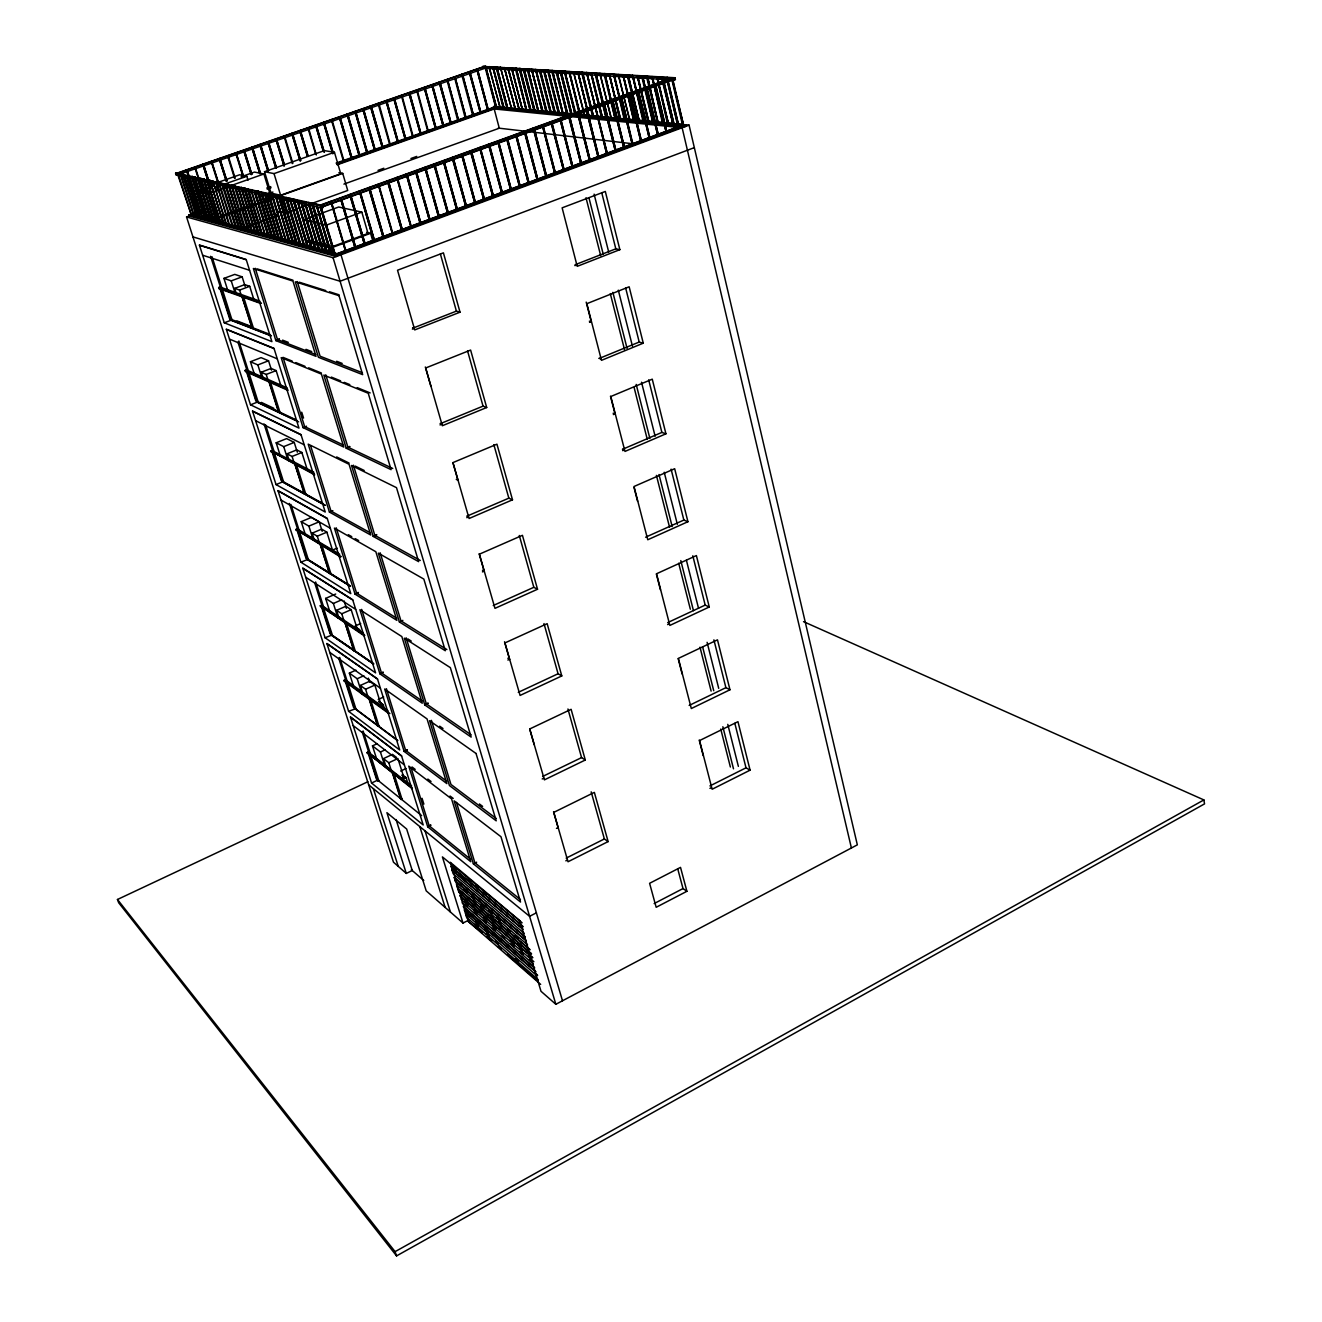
<?xml version="1.0" encoding="UTF-8"?>
<svg xmlns="http://www.w3.org/2000/svg" width="1322" height="1322" viewBox="0 0 1322 1322"><rect width="100%" height="100%" fill="white"/><g stroke="black" fill="none" stroke-linecap="round" stroke-linejoin="round"><path stroke-width="1.5" d="M367.846 781.748L117.46 899.489L118.683 902.761L396.567 1255.9L1204.54 803.875L1203.879 799.926L803.512 621.637M396.567 1255.9L395.096 1251.653L1203.879 799.926M519.91 921.104L540.995 991.285L555.851 1004.29L857.334 844.857L689.076 125.144L578.871 114.419M686.911 891.292L656.175 907.289L649.598 883.311L680.516 867.381L686.911 891.292L683.011 888.566L677.69 868.703M654.142 903.57L683.011 888.566M536.385 912.841L529.593 916.311L368.656 784.805M608.12 841.585L568.014 861.762L553.786 812.369L594.355 792.39L608.12 841.585L604.369 838.958L591.165 791.845M750.086 770.164L712.128 789.251L699.569 740.568L737.957 721.68L750.086 770.164L746.005 767.818L734.834 723.332M468.285 912.874L464.567 910.511L465.592 913.849L469.327 916.212M469.409 916.51L465.691 914.146L466.716 917.485L538.071 979.536M466.716 917.485L466.319 913.833M396.071 819.574L412.249 870.52L406.3 873.429L386.916 812.666L406.664 829.043L426.196 890.846L462.997 923.037L469.227 919.897M468.467 920.79L467.443 917.451L467.839 921.104L482.414 932.902M462.931 902.943L463.972 906.281M535.674 971.587L464.468 910.23L464.055 906.578M566.18 858.127L604.369 838.958M709.931 785.929L746.005 767.818M565.833 860.837L567.452 860.027M709.947 788.391L711.467 787.615M459.544 891.986L460.585 895.358M533.857 961.689L461.081 899.307L460.667 895.638M461.808 899.291L462.221 902.959L533.46 964.217M456.635 884.98L457.693 888.351L457.263 884.682M528.717 948.7L457.776 888.648L458.817 892.019L458.404 888.334M453.859 873.66L454.9 877.048M454.371 877.643L455.412 881.03L454.371 877.643L525.231 937.083M556.463 828.382L558.099 827.572L553.538 811.758M527.544 944.833L456.553 884.699L456.14 881.014M450.422 862.588L451.48 865.993M522.801 929.002L451.992 869.992L451.562 866.29M524.057 933.2L453.132 873.677L452.074 870.289L455.859 872.603M473.375 863.828L520.521 902.05L500.972 836.727L454.107 800.851L473.375 863.828L476.647 862.208M450.323 862.308L520.455 921.203M542.631 776.46L581.564 757.605L585.299 760.018L544.416 779.864L529.742 728.951L571.121 709.319L585.299 760.018M689.159 705.452L725.894 687.655L729.975 689.77L691.307 708.542L678.368 658.406L717.482 639.848L729.975 689.77M542.202 778.955L543.854 778.162M411.043 767.702L429.154 825.754L430.675 825.027M427.7 826.779L470.797 861.729L451.562 798.901L408.762 766.132L427.7 826.779L430.856 825.259M400.698 799.232L402.004 799.182L400.698 799.232L392.353 772.841L393.229 772.428M401.111 778.41L404.697 776.725L404.995 777.683L401.409 779.369M402.566 779.236L406.069 777.6L408.168 784.293M371.565 783.021L423.189 824.961L401.541 755.804L350.413 716.904L371.565 783.021L377.596 780.178M377.431 780.509L378.703 780.459L377.431 780.509L369.185 754.647L370.457 754.581L378.703 780.459M392.353 772.841L393.675 772.775L402.004 799.182M400.682 771.057L406.069 768.512M396.55 757.473L392.518 754.383L383.479 758.613L388.817 762.761L397.889 758.514L403.64 776.807M518.274 692.331L558.066 673.757L561.784 675.939L520.075 695.438L504.938 642.922L547.159 623.67L561.784 675.939M667.66 622.612L705.188 605.096L709.27 606.996L696.397 555.571L656.538 573.765L669.857 625.422L709.27 606.996M667.627 624.595L669.213 623.852M386.388 688.679L405.639 750.367L407.176 749.64M404.152 751.392L446.869 783.615L427.056 718.92L384.685 689.026L404.152 751.392L407.374 749.888M376.671 759.043L372.474 745.872L377.348 743.625M412.332 788.837L367.053 752.565L368.276 752.003L411.671 785.995M367.367 753.523L368.574 752.945L375.002 757.985M372.474 745.872L380.422 752.02L385.313 749.739M377.563 725.96L378.885 725.877L377.563 725.96L369.003 698.842L369.879 698.429M406.151 637.815L426.328 703.866L427.964 703.106M424.775 704.94L471.144 737.098L450.356 667.643L404.35 638.179L424.775 704.94L428.179 703.37M507.879 660.058L509.581 659.281L504.525 641.765M355.949 670.155L349.355 673.113L353.652 686.63L346.083 682.169L354.974 709.038L355.833 708.642L339.688 657.464M378.208 699.47L383.694 696.975M378.175 705.436L381.827 703.767L382.124 704.742M379.645 706.279L383.198 704.643L384.818 709.815M369.003 698.842L370.325 698.76L378.885 725.877M348.628 711.335L399.707 749.971L377.464 678.88L326.914 643.484L348.628 711.335L355.833 708.642M363.286 694.827L360.328 685.457L369.532 681.309L374.853 685.077L380.753 703.866M360.328 685.457L365.599 689.258L374.853 685.077M344.265 681.144L345.191 679.607L344.265 681.144L388.569 713.368M347.372 682.086L346.083 682.169M349.355 673.113L357.204 678.731L363.847 675.74M361.666 609.392L381.447 672.848L383.033 672.138M379.943 673.873L422.247 703.188L401.838 636.576L359.915 609.723L379.943 673.873L383.231 672.386M493.238 605.526L533.824 587.315L537.525 589.248L494.973 608.351L479.374 554.182L522.438 535.327L537.525 589.248M645.599 537.211L683.854 520.058L687.936 521.711L674.666 468.715L634.015 486.496L647.763 539.756L687.936 521.711M355.122 650.573L354.23 650.969L345.009 622.811L346.331 622.695L355.122 650.573L353.8 650.672L345.009 622.811M399.376 621.935L445.299 650.738L423.85 579.086L378.323 553.141L399.376 621.935L402.846 620.398M325.08 637.766L375.58 672.881L352.693 599.758L302.771 568.08L325.08 637.766L332.334 634.924L331.458 635.304L314.669 582.787M355.122 626L360.708 623.538M482.447 571.914L484.183 571.154L479.159 553.72M345.439 623.092L346.331 622.695M338.977 618.035L336.548 610.334L345.918 606.253L351.173 609.657L357.237 628.958M336.548 610.334L341.77 613.772L351.173 609.657M364.128 635.799L320.238 605.84L321.494 605.294L363.418 633.056M320.552 606.831L321.808 606.286L335.243 615.193M373.647 664.123L331.045 635.023L322.353 607.756L323.246 607.376L332.334 634.924M336.218 527.825L356.576 593.115L358.179 592.405M323.659 607.641L322.353 607.756M335.689 594.041L325.625 598.403L333.375 603.46L341.82 599.775M355.056 594.14L396.881 620.365L375.845 551.737L334.433 528.122L355.056 594.14L358.394 592.686M512.506 499.815L469.079 518.505L452.967 462.584L496.94 444.175L512.506 499.815L508.838 498.163L467.41 515.96M665.941 433.814L624.976 451.43L610.797 396.517L652.258 379.166L665.941 433.814L661.876 432.41L622.86 449.166M330.715 573.186L329.806 573.566L320.337 544.664L329.376 573.302L330.715 573.186L322.287 546.432M466.798 517.679L468.55 516.919L466.831 516.092M622.695 450.653L624.348 449.943L622.431 449.249M298.888 530.948L297.995 531.328L306.919 559.338L308.224 559.206L300.904 562.214L277.984 490.611L327.228 518.373L350.776 593.611L300.904 562.214M331.425 550.547L337.11 548.118M353.387 465.179L374.837 535.327L376.522 534.6M373.201 536.402L418.628 561.635L396.501 487.669L351.52 465.493L373.201 536.402L376.753 534.898M613.358 414.579L615.027 413.869L610.467 396.203M320.767 544.912L321.246 544.267M314.405 540.334L312.124 533.163L321.659 529.147L326.865 532.155L333.078 551.985M312.124 533.163L317.28 536.187L326.865 532.155M329.426 512.077L370.738 535.03L349.058 464.286L308.208 444.142L329.426 512.077L332.83 510.656M340.514 556.975L295.88 529.494L297.153 528.949L339.737 554.265M296.211 530.519L297.483 529.99L309.91 537.376M319.213 521.793L311.48 517.381L301.234 521.661L308.885 526.123L319.213 521.793L322.204 531.312M297.995 531.328L299.301 531.196M296.954 466.121L305.63 493.618L304.704 493.998L294.971 464.319L310.587 471.475M440.656 423.536L483.042 406.135L486.694 407.523L470.615 350.066L425.701 367.979L442.341 425.734L486.694 407.523M599.411 358.378L639.204 342.051L643.269 343.175L629.156 286.791L586.852 303.68L601.477 360.344L643.269 343.175M440.028 424.94L441.812 424.197L440.127 423.503M272.943 452.785L274.265 452.636L272.943 452.785L282.131 481.572L283.437 481.423L282.528 481.786L264.02 423.883M276.05 484.579L325.229 512.027L301.003 434.591L252.502 411.01L276.05 484.579L282.528 481.935L324.948 505.301M295.401 464.534L295.913 463.939M325.774 374.82L347.884 447.15L349.619 446.439M346.232 448.224L391.097 469.657L368.243 393.262L323.857 375.101L346.232 448.224L349.851 446.753M289.353 461.213L287.023 453.826L296.739 449.893L301.862 452.488L307.101 469.178M287.023 453.826L292.096 456.454L301.862 452.488M589.546 322.37L591.231 321.676L586.191 302.11M314.669 474.879L270.845 451.05L272.15 450.521L313.876 472.268M294.228 442.407L286.626 438.607L276.182 442.787L283.718 446.638L294.228 442.407L297.318 452.19M271.192 452.107L272.497 451.579L272.15 450.521M303.052 427.617L343.786 447.067L321.444 374.109L281.206 357.634L303.052 427.617L306.522 426.213M279.388 411.588L278.446 411.968L268.895 381.678L269.837 381.298M248.139 371.713L247.214 372.06L256.65 401.657L257.972 401.475L238.869 340.977M257.046 401.838L257.972 401.475M250.519 404.813L298.954 428.08L274.001 348.33L226.31 329.178L250.519 404.813L257.112 402.219L298.64 421.883M460.023 312.19L414.728 329.922L397.525 270.233L443.415 252.849L460.023 312.19L456.404 311.133L413.125 328.038M619.869 249.66L577.218 266.35L562.131 207.835L605.311 191.459L619.869 249.66L615.821 248.833L575.136 264.731M268.895 381.678L270.25 381.48M412.381 329.145L414.216 328.434L412.547 327.889M574.888 265.623L576.607 264.945M263.012 377.96L261.211 372.259L271.109 368.425L276.149 370.59L280.942 385.826M261.211 372.259L266.218 374.44L276.149 370.59M253.989 372.92L250.436 361.732L261.062 357.634L268.548 360.774L271.506 370.16M250.436 361.732L257.856 364.922L268.548 360.774M288.08 390.403L245.479 371.515L245.132 370.424L246.454 369.912L287.238 387.908M245.479 371.515L246.801 371.003L256.071 375.101M248.536 371.879L247.214 372.06M255.262 268.283L277.504 339.589L279.206 338.944M275.885 340.613L316.008 356.345L292.955 281.074L253.378 268.515L275.885 340.613L279.421 339.258M243.017 296.277L242.042 296.624L251.891 327.806L253.262 327.608L243.43 296.409M251.891 327.806L253.262 327.608M220.757 289.072L222.079 288.857L220.757 289.072L230.458 319.494L231.78 319.296L212.049 256.782M231.78 319.296L230.458 319.494M224.277 322.799L271.902 341.621L246.189 259.476L199.374 245L224.277 322.799L230.986 320.271L271.274 335.937M694.331 147.634L340.085 281.239L192.946 236.886M334.251 254.518L335.226 254.336L321.196 207.19L320.205 207.389L334.532 254.601L683.491 124.797L672.898 79.7M236.522 294.228L234.672 288.378L239.579 290.096L249.709 286.312L254.022 300.044M683.491 124.797L672.287 79.915M335.854 255.196L336.251 256.551L189.294 215.982L188.93 214.842L337.11 254.733L337.507 256.071L335.788 254.369L683.193 125.144L683.491 126.433L336.185 255.708M684.895 125.309L685.193 126.598L493.8 107.693L493.519 106.603L686.002 124.896L686.3 126.185M335.656 255.576L682.813 126.35L671.907 79.898L320.205 207.389M406.3 873.429L393.477 862.192L186.551 216.957L333.078 257.724L689.076 125.144M305.465 203.638L318.701 250.255L319.676 250.073L304.853 201.622L319.395 249.99M652.837 78.444L663.396 122.847L662.438 123.029L652.01 76.494M260.682 303.465L219.022 288.642L218.675 287.535L220.03 287.023L259.823 301.085M318.701 250.255L319.676 250.073M663.396 122.847L651.763 76.726M219.022 288.642L220.377 288.146M309.563 204.563L308.588 204.745L322.535 251.296L323.51 251.13L309.563 204.563L323.229 251.048M309.563 240.009L305.845 241.364L330.748 248.057L370.573 233.3L372.837 241.116M656.819 78.956L657.794 78.758L668.37 123.326L667.395 123.508L656.968 76.792M322.535 251.296L323.51 251.13M668.37 123.326L656.72 77.04M326.402 252.37L312.422 205.621L326.402 252.37L327.377 252.188L313.397 205.439M234.672 288.378L244.752 284.627L249.709 286.312M331.293 253.262L316.999 206.249L330.318 253.444L331.293 253.262L316.388 204.199M668.288 81.336L678.401 124.301L677.426 124.499L667.296 81.534M304.341 245.875L290.543 200.25L304.622 245.958M633.403 77.221L643.946 120.946L642.988 121.128L632.594 75.304M643.946 120.946L632.346 75.536M308.059 246.9L293.897 199.159L292.939 199.341L307.382 247.148L308.34 246.966L294.492 201.159M637.254 77.717L638.212 77.519L648.755 121.409L647.797 121.607L637.386 75.602M307.382 247.148L308.34 246.966M648.755 121.409L637.138 75.833M227.599 289.882L223.947 278.38L234.771 274.381L242.141 276.827L245.181 286.477M311.116 248.172L312.075 247.991L297.946 201.936L311.116 248.172L312.075 247.991M653.597 121.888L652.638 122.07L641.616 76.114L642.591 75.916L653.002 122.103L643.037 77.833L642.079 78.031M314.9 249.214L315.859 249.032L301.961 202.844L301.003 203.026L314.9 249.214L315.859 249.032M658.472 122.368L657.513 122.549L646.491 76.412L647.466 76.213L657.877 122.582L647.466 76.213M223.947 278.38L231.234 280.859L242.141 276.827M271.902 196.433L272.828 196.251L285.833 241.232L271.307 194.483L272.233 194.301L271.307 194.483M620.448 118.65L619.522 118.831L609.145 73.867L620.448 118.65L609.145 73.867M276.116 196.995L289.121 242.141L290.063 241.959L275.521 195.028L289.799 241.893M613.623 76.246L614.565 76.048L625.075 119.112L624.149 119.294L613.772 74.148M289.121 242.141L290.063 241.959M625.075 119.112L613.507 74.396M279.934 197.854L278.992 198.036L292.724 243.116L293.649 242.951L279.934 197.854L293.385 242.868M629.388 119.525L618.415 74.445M292.724 243.116L293.649 242.951M629.735 119.558L618.167 74.676M282.594 198.845L296.343 244.107L297.285 243.942L283.536 198.664M634.428 120.021L623.571 76.61L634.428 120.021L633.502 120.203L623.108 74.726M287.155 199.49L286.213 199.672L299.995 245.115L300.937 244.95L287.155 199.49L300.672 244.867M639.17 120.484L638.229 120.666L627.239 75.222L628.181 75.04L639.17 120.484L627.586 75.255M299.995 245.115L300.937 244.95M258.385 191.194L257.46 191.376L271.605 237.332L272.514 237.15L258.385 191.194L272.514 237.15M590.901 74.809L591.81 74.627L602.287 116.881L601.378 117.063L591.033 72.76M275.059 238.274L275.968 238.109L262.384 193.888L261.475 194.053L275.307 238.34L261.475 194.053M279.19 238.985L265.259 192.731L264.334 192.913L278.529 239.232L279.454 239.051L265.838 194.665M610.962 117.741L600.023 73.321M278.529 239.232L279.454 239.051M611.293 117.757L599.775 73.553M282.693 239.943L269.324 195.458L268.399 195.639L282.032 240.191L282.958 240.026L268.73 193.508L267.804 193.69L268.73 193.508M615.854 118.203L614.928 118.385L603.972 73.801L604.914 73.619L615.275 118.418L604.914 73.619M282.032 240.191L282.958 240.026M361.831 212.131L326.187 225.186L303.779 219.7L338.696 207.009L361.831 212.131L368.028 233.432L332.549 246.57L310.075 240.587M321.742 207.207L672.601 80.014M321.775 207.967L323.064 207.504L322.452 205.455L175.578 173.149L176.123 174.884L321.775 207.967L321.163 205.918L175.578 173.149M674.286 80.113L675.41 79.717L674.964 77.75L482.877 66.447L483.323 68.116L674.286 80.113L673.84 78.147L482.877 66.447M255.41 232.474L241.43 187.394L255.642 232.54M569.914 73.255L580.325 114.75L579.449 114.931L569.138 71.421M580.325 114.75L568.89 71.652M258.732 233.383L245.545 190.071L244.653 190.236L258.071 233.614L258.963 233.449L244.95 188.17L244.058 188.352L244.95 188.17M584.341 115.146L573.451 71.685L584.655 115.163M258.071 233.614L258.963 233.449M247.379 189.096L248.272 188.914L247.379 189.096L261.425 234.539L262.318 234.358L248.85 190.814M588.125 115.774L589.017 115.592L578.573 73.801L577.681 73.982M261.425 234.539L262.318 234.358M265.441 235.217L251.362 189.624M593.413 116.022L592.504 116.204L581.597 72.429L582.506 72.247L593.413 116.022L581.928 72.446M264.78 235.465L265.689 235.283M268.184 236.39L269.093 236.225L255.576 192.334L254.667 192.516L268.184 236.39L269.093 236.225M596.916 116.633L597.825 116.452L586.588 72.495L606.6 153.534L586.918 72.512M236.027 227.169L222.807 184.915L236.258 227.235M555.042 112.287L544.218 69.901L555.042 112.287L554.166 112.453L543.359 70.083L544.218 69.901M239.431 228.095L238.571 228.26L225.302 185.857L226.178 185.675L239.431 228.095L225.946 185.625M548.812 71.933L559.173 112.684L558.314 112.866L547.473 70.347L548.349 70.165L558.611 112.882M242.422 228.508L278.38 215.519L274.761 214.627M277.851 211.322L285.122 213.09L347.719 190.484L342.729 173.397L338.878 172.686M661.81 79.27L662.785 79.072L662.322 77.122L661.347 77.32L672.997 123.772M241.761 229.136L242.62 228.97L228.524 184.485L241.761 229.136L242.62 228.97M563.354 113.097L562.478 113.262L551.638 70.595L552.513 70.413L562.775 113.295L552.96 72.198L552.084 72.379M662.322 77.122L672.749 124.037M244.967 230.011L245.842 229.846L232.292 187.063L244.967 230.011L231.647 187.294M316.669 204.266L315.975 204.513M556.281 72.644L557.157 72.446L567.551 113.494L566.675 113.675L555.818 70.859L556.711 70.661L566.973 113.709M667.825 79.386L667.362 77.42L666.387 77.634L666.833 79.584M249.081 230.739L248.206 230.904L234.275 186.154L235.167 185.989L249.081 230.739L235.167 185.989M571.782 113.907L570.889 114.089L560.032 71.107L560.925 70.925L571.782 113.907L560.925 70.925M671.444 77.932L671.824 77.965M671.46 78.015L319.594 205.34L320.585 205.141M321.13 205.158L672.138 78.048L683.11 124.764M321.163 205.918L322.452 205.455M673.84 78.147L674.964 77.75M251.477 231.796L252.353 231.631L238.753 188.534L251.477 231.796L252.353 231.631M206.893 179.643L219.931 223.154L220.774 222.988L207.686 181.494M534.766 110.304L533.923 110.486L523.165 68.843L524.024 68.678L534.766 110.304L524.024 68.678M627.686 77.122L628.297 76.907M223.831 223.815L222.972 223.98L223.831 223.815L209.917 180.321L223.203 224.046M538.765 110.701L537.922 110.866L527.148 69.091L528.007 68.909L538.219 110.899L528.453 70.661L527.594 70.843M303.944 246.206L289.865 200.498L290.807 200.316M226.905 224.657L226.045 224.823L212.958 180.998L226.673 224.608M378.009 170.356L383.826 168.258M410.944 158.508L416.76 156.409M542.797 111.081L532.171 70.892L542.797 111.081L541.937 111.263L531.725 69.141M343.918 184.122L499.286 128.217L494.197 108.966L337.226 164.82M229.995 225.517L229.136 225.682L216.031 181.692L229.764 225.451M535.641 71.338L536.501 71.157L546.845 111.478L545.986 111.659L535.757 69.388M297.252 202.183L298.21 201.985M550.927 111.874L550.068 112.056L539.26 69.835L540.12 69.653L550.927 111.874L539.558 69.851M233.118 226.359L232.259 226.525L233.118 226.359L219.7 184.204M305.134 201.688L304.44 201.936M646.954 78.329L647.565 78.114M510.556 108.189L511.383 108.024L500.427 67.24L511.383 108.024M202.927 218.097L202.117 218.262L202.927 218.097L189.244 175.677M604.435 75.668L605.03 75.453M609.492 73.9L619.853 118.864M192.087 178.321L192.913 178.139L192.087 178.321L205.026 219.055L205.852 218.907L192.136 176.322L205.637 218.841M514.39 108.569L515.216 108.404L504.954 69.19M205.026 219.055L205.852 218.907M515.216 108.404L504.244 67.472M275.769 195.094L275.092 195.326M609.012 75.949L609.359 75.965M194.417 177.198L195.259 177.032L194.417 177.198L207.967 219.865L208.793 219.7L195.606 178.751M518.241 108.949L519.067 108.784L508.524 69.405L518.786 108.751M207.967 219.865L208.793 219.7M519.067 108.784L507.813 67.918M225.17 214.528L228.937 213.189M232.705 211.834L245.875 207.124M249.627 205.786L253.394 204.447M280.611 195.259L340.745 173.744L334.449 152.261L324.369 150.625L264.516 171.711L271.06 193.128L280.611 195.259L274.034 173.612L264.516 171.711M198.184 177.693L197.358 177.859L210.925 220.675L211.751 220.51L197.97 177.644M279.9 195.871L342.729 173.397M210.925 220.675L211.751 220.51M511.845 69.851L522.405 109.346L511.68 68.149M213.9 221.501L214.742 221.336L200.927 178.305L213.9 221.501L214.742 221.336M526.867 109.544L526.024 109.709L515.283 68.364L516.142 68.199L526.321 109.743L516.142 68.199M618.283 76.527L619.225 76.346M203.852 180.982L204.695 180.817L203.852 180.982L216.907 222.311L217.75 222.162L203.902 178.966M530.8 109.924L529.957 110.09L519.216 68.612L520.058 68.43L530.8 109.924L520.058 68.43M622.976 76.825L623.918 76.626M582.06 74.263L582.638 74.049M188.93 214.842L337.11 254.733M493.519 106.603L575.979 114.188M190.963 214.709L206.447 209.207M266.829 187.972L270.696 186.6M336.085 163.118L495.238 106.768L495.535 107.875L336.846 164.325M254.667 192.516L268.829 236.142M485.306 68.182L486.132 68L496.328 106.553L495.519 106.718L484.877 66.497L485.686 66.331L495.783 106.751M586.456 74.528L586.786 74.561M186.551 216.957L191.69 215.139M205.075 210.38L193.392 214.528L340.993 254.782L562.494 1000.771M337.391 163.317L497.237 106.471M193.26 215.172L202.927 211.735M338.349 163.564L495.039 107.826L494.494 106.256M205.241 211.14L191.707 215.965L178.47 174.868M267.176 189.112L271.043 187.741M499.782 106.9L489.123 66.546M194.301 215.734L180.916 173.81M195.755 215.172L205.439 211.718M500.047 106.917L488.859 66.744M183.741 174.438L182.932 174.603L197.16 216.511L183.741 174.438L196.945 216.461M492.759 68.645L493.585 68.48L503.798 107.297L502.988 107.462L492.858 66.778M503.798 107.297L492.594 66.976M595.379 75.09L596.305 74.908L615.176 150.344L603.08 102.802M199.225 217.469L200.035 217.304L186.947 176.801L199.225 217.469L200.035 217.304M507.582 107.66L506.756 107.826L496.081 67.191L496.907 67.025L507.582 107.66L496.361 67.207M269.01 193.442L272.894 192.054M599.891 75.371L600.816 75.189M274.034 173.612L334.449 152.261M560.495 72.908L560.809 72.925M565.172 71.19L564.279 71.371L575.153 114.502L564.858 71.173L575.549 112.353M254.997 232.771L240.769 187.608L241.662 187.443M564.742 73.173L565.056 73.189M238.092 188.749L238.985 188.583M573.335 73.702L574.227 73.52M251.61 189.674L250.949 189.905M213.767 182.866L213.123 183.097M531.609 71.091L532.469 70.909M539.707 71.603L540.004 71.619M212.297 186.914L198.878 191.64L207.769 193.789L263.904 173.992L271.423 198.548L215.585 218.527L206.629 216.097M241.067 176.801L254.485 172.075L263.904 173.992M246.801 176.289L239.629 174.785L209.57 185.344L216.511 186.947L246.801 176.289L248.007 180.205M543.805 71.851L544.102 71.867M223.038 184.964L222.162 185.146L235.63 227.45M227.896 184.716L228.772 184.551M507.978 69.603L508.805 69.422M200.3 178.52L200.927 178.305M204.117 179.015L203.489 179.23M515.745 70.083L516.588 69.917L526.586 109.511M519.662 70.33L519.943 70.347M210.148 180.37L209.289 180.536M523.611 70.578L523.909 70.611M176.123 174.884L178.156 174.719L177.611 172.967L484.1 66.513L484.546 68.199M180.106 174.041L485.042 68.232L484.596 66.546L177.297 173.347L191.26 214.908M192.351 176.371L191.723 176.586M500.311 69.124L500.856 68.926M496.907 67.025L507.301 107.627M511.945 67.934L522.124 109.329L522.95 109.148M540.12 69.653L550.63 111.858M582.506 72.247L593.082 115.989M628.181 75.04L638.823 120.451M667.362 77.42L667.461 79.353M488.413 68.033L504.855 69.058M511.019 69.438L523.347 70.215M531.576 70.727L545.953 71.619M552.117 72.016L568.559 73.041M574.723 73.421L589.116 74.313M595.28 74.71L609.657 75.602M615.821 75.982L632.263 77.023M636.378 77.271L650.755 78.18M658.984 78.692L667.197 79.204M662.785 79.072L661.958 77.089M663.462 80.939L674.964 128.102L664.305 82.939M662.851 81.171L674.352 128.317L663.677 83.154M469.674 71.603L480.696 111.907L470.384 73.288M469.112 71.785L480.15 112.089L469.839 73.487M646.541 87.07L658.207 134.332L647.367 89.07M461.642 74.379L472.483 114.7M645.913 87.302L657.579 134.563L646.755 89.301M638.03 90.16L649.78 137.471L638.873 92.16M454.404 77.007L465.047 117.344M446.886 79.617L457.594 119.988M439.086 82.212L450.389 122.682L439.813 83.914M620.299 96.572L632.213 143.999L621.142 98.572M612.334 99.464L624.331 146.94L613.177 101.463M611.706 99.679L623.703 147.172L612.549 101.695M417.174 89.946L428.13 130.465M595.065 105.71L607.228 153.286L586.588 72.495M416.612 90.127L427.568 130.663M408.729 92.755L420.28 133.39L409.456 94.473M401.905 95.25L412.993 135.852M401.343 95.432L412.447 136.05M496.328 106.553L485.422 66.315M546.845 111.478L536.203 71.14M559.173 112.684L548.498 71.917M567.551 113.494L556.843 72.429M602.287 116.881L591.496 74.61M678.401 124.301L667.907 81.303M494.792 107.346L568.13 114.568M572.211 114.964L576.276 115.361M580.358 115.758L602.766 117.972M606.848 118.369L641.484 121.773M645.549 122.169L655.745 123.177M659.81 123.574L670.006 124.582M674.071 124.979L680.186 125.573M568.311 115.394L580.738 163.151L569.171 117.427M491.106 108.652L567.105 116.253M571.22 116.65L682.135 127.738L851.401 847.997M569.815 117.195L581.366 162.92L569.303 115.196M378.836 103.248L390.139 143.982M551.406 121.525L563.998 169.381L552.249 123.557M378.026 103.43L389.577 144.181M550.762 121.756L563.354 169.613L551.605 123.789M542.582 124.714L555.257 172.62L543.441 126.747M370.292 106.107L382.174 146.94L371.019 107.842M533.08 128.151L545.854 176.123L533.939 130.2M498.245 128.085L632.841 143.768L621.29 96.374L632.478 143.718M524.19 131.374L537.062 179.395L525.065 133.406M525.71 133.175L537.707 179.164L525.181 131.175M347.537 114.006L359.617 154.955L348.281 115.741M346.975 114.204L359.039 155.153L347.703 115.939M339.721 116.733L351.867 157.715L340.465 118.468M507.004 137.604L520.025 185.724L507.863 139.653M339.159 116.931L351.288 157.913L339.886 118.666M506.343 137.835L519.381 185.972L507.202 139.884M331.888 119.443L343.852 160.425M331.31 119.658L343.274 160.64M489.024 144.098L502.244 192.351L489.9 146.164M488.363 144.346L501.583 192.599L489.239 146.395M480.002 147.37L493.304 195.673L480.877 149.436M308.472 127.705L316.322 154.971M307.894 127.904L315.396 153.253M470.268 150.89L483.67 199.258L471.144 152.955M452.058 157.483L465.641 205.968L452.934 159.565M284.61 135.984L292.84 163.383M284.032 136.183L292.261 163.597M434.393 163.895L448.158 212.462L435.268 165.961M433.715 164.126L447.497 212.71L434.591 166.208M260.318 144.313L268.548 170.604M415.934 170.571L429.881 219.27L416.81 172.653M259.74 144.511L267.969 170.802M415.257 170.819L429.22 219.518L416.133 172.901M261.078 146.064L268.316 170.555M260.484 146.279L267.738 170.753M252.254 147.106L260.533 173.43M251.659 147.32L259.938 173.628M253.014 148.874L260.302 173.38M252.419 149.072L259.723 173.595M397.344 177.297L411.175 226.029M396.666 177.545L410.812 226.359L397.542 179.643M235.68 152.988L243.231 177.429M387.313 180.932L401.574 229.797L388.205 183.031M228.144 155.599L235.151 178.173M378.637 184.072L392.667 232.92M227.533 155.814L234.556 178.387M368.541 187.741L382.983 236.721L369.433 189.839M359.782 190.897L374.324 239.926L360.675 192.995M211.19 161.482L217.684 182.205M350.313 194.334L364.955 243.413L351.206 196.433M349.619 194.582L364.261 243.678L350.512 196.681M195.144 166.952L203.125 191.541M340.812 197.771L355.552 246.917L341.72 199.886M194.747 167.2L211.537 220.46M186.881 169.811L200.151 211.52M331.277 201.225L345.819 250.354M187.641 171.596L202.332 218.312M219.121 182.386L218.708 182.651M225.599 183.841L224.955 184.055M231.945 185.262L231.3 185.493M238.158 186.65L237.762 186.931M279.074 195.838L278.661 196.135M286.296 197.457L285.882 197.755M289.948 198.267L289.535 198.581M308.67 202.464L308.257 202.778M312.504 203.34L311.81 203.588M180.106 173.975L193.706 215.949M182.932 174.603L196.548 216.742M197.358 177.859L211.14 220.741M206.265 179.858L219.931 223.154M257.46 191.376L271.605 237.332M264.334 192.913L278.793 239.299M282.247 196.945L297.285 243.942M292.939 199.341L307.662 247.214M180.552 175.248L194.615 178.437M198.631 179.346L248.883 190.715M262.946 193.904L275.009 196.631M279.025 197.54L305.151 203.456M321.229 207.091L323.064 207.504M201.489 180.089L201.093 180.354M210.495 182.122L210.082 182.403M229.103 186.336L228.475 186.567M242.009 189.261L241.595 189.558M258.715 193.045L258.302 193.343M244.653 190.236L258.319 233.68M251.296 191.756L265.028 235.531M268.399 195.639L282.297 240.257M278.992 198.036L292.988 243.198M286.213 199.672L300.259 245.198M304.771 203.885L318.982 250.321M269.523 197.474L273.125 198.3L214.23 219.369L204.051 216.61M366.591 232.341L370.573 233.3M589.348 321.163L591.231 321.676M217.75 222.162L204.464 180.767M220.774 222.988L207.471 181.445M275.968 238.109L262.136 193.822M286.494 240.984L272.58 196.185M327.377 252.188L313.116 205.373M216.907 222.311L204.067 181.031M296.343 244.107L282.858 198.911M330.318 253.444L316.586 206.562M323.824 252.32L190.385 215.602L190.021 214.461M327.773 253.394L333.689 255.03M598.949 358.328L600.849 358.906M199.473 245.297L246.289 259.773M257.146 268.878L292.955 280.198M299.185 282.181L325.79 290.592M329.591 291.798L339.093 294.806M202.646 255.229L249.561 270.283M613.127 413.224L615.027 413.869M218.675 287.535L260.318 302.292M221.832 289.055L261.442 303.118M242.042 296.624L252.304 327.972M236.969 320.916L249.214 325.642M269.506 334.218L229.631 318.767L219.931 288.378M270.911 335.54L230.871 319.974L210.611 256.319M282.594 340.151L288.279 342.348M305.993 349.355L311.728 351.586M336.631 361.27L342.183 363.418M277.504 339.589L315.71 354.494M362.426 372.738L320.089 356.213L297.285 281.569M226.409 329.442L274.084 348.628M292.195 361.104L283.04 357.37L304.638 426.593L343.522 445.068M295.847 362.592L305.002 366.326M308.654 367.83L321.461 373.052M331.326 377.084L340.564 380.852M344.265 382.355L349.818 384.619M357.204 387.643L370.16 392.931M229.499 339.11L277.29 358.824M259.773 376.737L263.491 378.373M269.06 380.835L285.75 388.222M245.132 370.424L287.717 389.263M286.973 389.213L246.371 371.251L255.79 400.797L296.624 420.099M456.255 479.407L457.957 480.183L452.95 462.816M261.359 402.4L273.803 408.267M256.65 401.657L296.012 420.396M347.884 447.15L392.75 468.484M252.585 411.274L301.085 434.872M336.664 456.949L349.091 463.064M355.188 466.071L364.194 470.483M255.592 420.677L304.192 444.77M276.116 453.479L279.752 455.379M288.824 460.106L292.443 462.006M270.845 451.05L314.322 473.772M482.464 570.228L484.183 571.154M305.63 493.618L304.275 493.767L294.971 464.319M323.246 503.699L281.239 480.58L272.068 451.843M282.131 481.572L325.344 505.301M370.49 532.915L330.979 511.052L310.62 445.762M374.837 535.327L420.247 560.462M278.066 490.875L327.311 518.637M348.297 534.683L351.735 536.649M355.188 538.616L358.642 540.566M280.991 500.013L330.318 528.255M313.463 539.492L336.515 553.24M330.665 549.82L333.954 551.77M295.88 529.494L341.225 556.579M507.846 658.24L509.581 659.281M348.826 584.836L305.993 558.231L297.07 530.254M306.869 559.057L350.231 586.026M306.919 559.338L350.495 586.406M356.576 593.115L396.65 618.151M446.869 649.565L400.963 620.861L380.174 552.811M302.854 568.328L352.776 600.023M407.854 638.906L411.258 641.087M305.696 577.235L355.701 609.376M356.395 627.52L359.716 629.735L360.823 633.271M338.597 617.424L346.975 622.976M350.33 625.207L363.748 634.114M320.238 605.84L364.822 635.403M373.696 663.76L330.103 633.8L321.411 606.583M330.864 634.51L373.25 663.644M381.447 672.848L422.032 700.891M426.328 703.866L471.029 734.751M326.98 643.731L377.547 679.128M439.664 726.175L442.986 728.505M329.756 652.39L380.389 688.217M378.654 701.371L383.198 704.643M378.604 701.437L381.827 703.767M345.191 679.607L387.891 710.558M357.006 688.927L386.553 710.393M343.951 680.169L389.891 713.533M397.872 740.551L353.569 707.402L345.108 680.88M354.759 708.542L396.484 739.775M479.407 803.974L482.613 806.387M405.639 750.367L446.687 781.236M496.114 818.417L450.967 784.458L431.369 720.341M350.479 717.152L401.607 756.052M412.018 766.975L415.191 769.387M427.865 779.071L431.038 781.5M450.042 796.026L453.215 798.438M353.189 725.58L404.383 764.893M403.012 775.204L406.069 777.6M401.756 775.138L404.995 777.683M378.224 760.514L381.447 763.042M384.652 765.554L410.382 785.714M409.803 785.896L368.194 753.259L376.44 779.088L421.619 815.591M367.053 752.565L412.018 787.846M429.154 825.754L470.632 859.3M520.422 899.571L474.879 862.737L456.454 802.404M522.124 922.822L442.407 856.904L462.997 923.037M453.049 867.298L456.189 869.909M467.31 879.361L470.45 881.972M475.176 885.889L478.316 888.5M483.042 892.416L486.182 895.027M450.852 866.307L521.628 925.103M450.934 866.604L523.297 926.722M460.585 876.536L463.725 879.147M452.074 870.289L522.884 929.316M454.272 877.345L525.131 936.769M455.412 881.03L526.288 940.653M455.512 881.311L526.387 940.967M471.359 896.349L474.515 898.993M480.828 904.314L483.984 906.975M488.71 910.957L491.867 913.618M496.593 917.6L499.749 920.261M463.576 889.987L466.732 892.647M471.458 896.647L474.615 899.291M496.675 917.914L499.832 920.558M472.598 900.348L475.755 903.009M480.481 907.008L483.637 909.685M489.95 915.006L493.106 917.683M497.832 921.682L500.988 924.359M507.202 929.383L510.358 932.043M515.084 936.042L518.34 939.017M457.693 888.351L530.188 949.725M490.363 917.931L493.453 920.542M490.462 918.228L493.552 920.856M458.817 892.019L531.444 953.674M458.916 892.3L531.543 953.988M517.811 944.04L520.901 946.668M527.081 951.923L530.172 954.567M459.957 895.672L532.617 957.525M460.039 895.952L532.7 957.839M464.799 901.637L467.905 904.281M474.086 909.569L477.176 912.197M483.373 917.485L486.463 920.129M492.66 925.4L495.75 928.044M511.217 941.247L514.308 943.891M464.898 901.934L467.988 904.578M474.185 909.85L477.275 912.494M483.455 917.782L486.562 920.426M492.742 925.697L495.833 928.341M509.763 940.223L512.853 942.867M519.05 948.155L522.14 950.782M528.337 956.07L531.427 958.714M464.485 904.265L467.575 906.909M473.772 912.213L476.862 914.857M483.059 920.162L486.149 922.806M492.329 928.11L495.436 930.754M501.616 936.059L504.723 938.703M510.903 944.007L514.01 946.651M520.19 951.956L523.297 954.6M529.478 959.904L532.584 962.548M463.344 906.595L534.534 967.754M463.444 906.892L534.617 968.051M465.096 909.916L468.186 912.577M494.527 935.249L497.617 937.909M494.61 935.546L497.716 938.207M464.567 910.511L535.774 971.885M475.523 921.566L478.614 924.243M484.81 929.597L487.917 932.274M534.385 972.397L537.492 975.074M484.91 929.878L488 932.555M534.485 972.695L537.575 975.372M465.592 913.849L536.914 975.719M475.176 924.161L478.283 926.854M486.033 933.563L489.123 936.24M495.238 941.314L498.427 944.305M515.382 958.764L518.571 961.738M411.34 869.727L423.767 880.485M487.074 936.934L491.718 940.967M497.915 946.354L501.021 949.047M507.218 954.434L538.219 981.354M467.839 921.104L540.665 984.394M117.46 899.489L395.096 1251.653M237.96 342.134L257.112 402.219M289.369 503.434L298.012 530.502M298.392 531.56L307.332 559.586M338.696 658.158L354.974 709.038M362.112 731.595L377.861 780.856M246.454 369.912L246.801 371.003M297.153 528.949L297.483 529.99M321.494 605.294L321.808 606.286M368.276 752.003L368.574 752.945M176.685 172.769L177.231 174.504M373.366 788.672L398.252 866.373M194.631 177.247L208.182 219.931M192.285 178.354L205.241 219.121M276.182 442.787L279.884 454.454M301.234 521.661L305.448 534.898M325.625 598.403L330.302 613.127M186.947 176.801L199.82 217.254M186.534 177.049L199.424 217.519M265.573 424.792L274.761 453.644M274.877 454.553L283.437 481.423M290.939 504.442L308.224 559.206M315.644 581.977L323.609 606.98M363.104 730.983L370.49 754.168M210.71 186.766L203.373 164.093L211.107 188.616M210.793 189.261L202.762 164.292L210.495 188.831M270.845 383.38L279.818 411.786L278.876 412.167L269.308 381.86M369.433 699.156L378.009 726.29M392.799 773.188L401.144 799.595M239.579 290.096L241.447 295.979M266.218 374.44L268.019 380.174M292.096 456.454L294.442 463.873M317.28 536.187L319.56 543.408M341.77 613.772L344.216 621.489M365.599 689.258L367.979 696.793M388.817 762.761L391.709 771.916M200.514 178.569L214.114 221.551M383.479 758.613L386.355 767.735M231.234 280.859L234.903 292.459M257.856 364.922L262.02 378.075M283.718 446.638L288.064 460.353M308.885 526.123L313.116 539.459M333.375 603.46L338.068 618.299M357.204 678.731L362.129 694.281M380.422 752.02L384.619 765.273M232.49 226.591L211.57 161.234L218.659 183.841M358.312 628.826L358.642 629.85M419.801 826.597L445.15 907.421M216.511 186.947L217.75 190.897M344.1 600.899L346.43 608.318M368.392 678.12L369.615 682.02M209.917 180.321L223.6 223.765M301.713 412.2L303.548 418.083M422.049 798.29L423.866 804.107M228.524 184.485L242.389 228.904M227.02 181.031L219.766 158.392L226.806 180.982M228.128 184.766L241.992 229.202M226.426 181.23L219.155 158.607L226.211 181.197M425.04 830.877L450.438 912.048M465.179 910.197L466.22 913.535M238.753 188.534L252.122 231.565M238.34 188.815L251.709 231.862M251.312 174.587L243.579 150.13L251.081 174.537M254.915 192.566L268.432 236.456M248.619 190.765L262.07 234.291M243.826 177.214L236.06 152.741L243.612 177.165M248.206 191.046L261.673 234.605M251.907 174.372L244.173 149.915L251.676 174.322M280.479 197.788L285.122 213.09M275.703 197.292L289.386 242.207M276.546 167.778L268.366 141.52L276.315 167.729M275.968 167.993L267.771 141.718L275.736 167.944M301.68 202.778L315.578 248.949M301.267 203.092L315.181 249.28M297.946 201.936L311.81 247.925M297.533 202.233L311.397 248.255M284.527 164.969L276.381 138.727L284.065 164.176M283.933 165.167L275.802 138.926L284.081 166.357M300.772 160.59L292.36 133.175L300.54 160.54M300.193 160.788L291.782 133.39L299.962 160.755M308.852 204.811L322.816 251.378M308.092 155.831L300.309 130.415L307.861 155.781M307.514 156.029L299.73 130.614L307.282 155.996M320.899 207.124L334.945 254.254M320.486 207.455L334.532 254.601M330.748 248.057L332.5 253.94M333.078 257.724L555.851 1004.29M333.408 153.418L324.022 122.186L333.177 153.369M332.847 153.616L323.444 122.384L332.599 153.583M324.419 152.245L316.14 124.912L324.187 152.212M323.262 150.477L315.561 125.127L323.031 150.444M425.32 366.987L430.889 386.272M529.692 729.033L534.204 744.716M440.375 253.94L456.404 311.133M467.542 350.842L483.042 406.135M493.85 444.655L508.838 498.163M519.298 535.476L533.824 587.315M543.986 623.571L558.066 673.757M567.931 708.989L581.564 757.605M493.304 68.463L503.533 107.264M504.673 69.174L514.936 108.371M528.156 70.644L538.467 110.668M634.015 487.454L637.584 501.269M656.356 574.012L660.455 589.909M678.169 658.571L682.152 674.005M699.206 740.056L703.221 755.639M523.462 68.876L534.22 110.503M519.496 68.628L530.254 110.123M535.493 69.603L546.283 111.692M531.444 69.355L542.235 111.296M552.662 72.165L563.04 113.064M543.92 69.884L554.728 112.254M594.107 194.152L608.731 252.172M618.316 290.179L632.445 346.199M641.517 382.223L655.134 436.243M664.222 472.251L677.343 524.272M686.415 560.28L698.528 608.302M707.105 642.327L718.705 688.332M727.778 724.357L738.37 766.363M560.346 71.124L571.203 114.122M589.067 198.25L603.262 254.303M612.879 292.344L627.074 348.397M636.196 384.421L649.879 438.474M659 474.515L672.171 526.569M680.797 560.594L693.455 610.648M702.577 646.689L713.731 690.728M722.853 726.753L733.495 768.809M585.993 197.738L600.684 255.658M610.301 293.616L624.496 349.537M634.114 387.495L647.284 439.433M656.406 475.375L669.576 527.313M678.698 563.271L690.348 609.211M699.982 647.169L711.12 691.109M720.754 729.05L730.372 767.008M601.774 192.83L615.821 248.833M625.603 287.783L639.204 342.051M648.689 379.877L661.876 432.41M671.097 469.161L683.854 520.058M692.811 555.785L705.188 605.096M713.897 639.848L725.894 687.655M569.6 73.239L580.011 114.717M564.593 71.388L575.467 114.535M578.259 73.768L588.703 115.559M595.974 74.875L606.765 117.328L605.856 117.509L594.933 73.255L595.842 73.057L606.187 117.542M590.769 72.991L601.708 117.096M604.567 73.586L611.227 100.703M612.185 104.587L615.523 118.17M614.218 76.032L624.728 119.079M622.86 74.957L633.833 120.236M637.848 77.502L648.391 121.376M633.056 77.205L643.583 120.913M652.473 78.428L656.158 93.862M657.067 97.712L663.033 122.814M647.102 76.197L658.125 122.335M642.69 77.8L645.086 87.814M646.045 91.829L653.233 121.855M657.431 78.725L667.99 123.293M666.751 77.651L667.213 79.601M667.676 81.551L677.789 124.532M297.334 199.936L297.334 199.936M301.085 200.762L301.085 200.762M254.733 190.368L254.733 190.368M261.541 191.905L261.541 191.905M235.514 187.79L235.514 187.79M577.797 71.95L598.635 156.492L577.797 71.95M216.61 183.51L216.61 183.51M222.228 183.08L222.228 183.08M198.548 179.428L198.548 179.428M477.391 69.025L488.099 109.28L477.391 69.025M476.845 69.207L487.554 109.462L476.845 69.207M655.382 84.03L666.602 131.209L655.382 84.03M654.77 84.261L665.991 131.44L654.77 84.261M462.452 74.214L473.293 114.535L462.452 74.214M454.966 76.808L465.856 117.179L454.966 76.808M637.766 90.408L649.152 137.703L637.766 90.408M447.447 79.419L458.404 119.823L447.447 79.419M629.85 93.267L641.319 140.611L629.85 93.267M629.222 93.498L640.707 140.843L629.222 93.498M439.912 82.047L450.934 122.483L439.912 82.047M432.344 84.674L443.432 125.144L432.344 84.674M431.798 84.856L442.887 125.342L431.798 84.856M424.775 87.302L435.93 127.821L424.775 87.302M604.071 102.604L615.804 150.113L604.071 102.604M424.213 87.5L435.368 128.019L424.213 87.5M409.539 92.59L420.826 133.191L409.539 92.59M586.109 109.115L598.007 156.723L586.109 109.115M578.045 112.04L590.025 159.698L578.045 112.04M577.4 112.271L589.381 159.929L577.4 112.271M394.237 97.911L405.656 138.579L394.237 97.911M393.675 98.109L405.094 138.777L393.675 98.109M386.553 100.571L398.038 141.289L386.553 100.571M560.545 118.369L572.69 166.142L560.545 118.369M385.991 100.769L397.476 141.487L385.991 100.769M559.9 118.6L572.062 166.374L559.9 118.6M371.102 105.942L382.736 146.742L371.102 105.942M542.268 124.995L554.612 172.868L542.268 124.995M363.352 108.635L375.051 149.469L363.352 108.635M534.071 127.953L546.498 175.892L534.071 127.953M362.79 108.834L374.473 149.667L362.79 108.834M355.585 111.329L367.334 152.212L355.585 111.329M355.007 111.527L366.772 152.41L355.007 111.527M516.274 134.398L528.883 182.436L516.274 134.398M515.63 134.646L528.238 182.684L515.63 134.646M498.361 140.892L511.151 189.029L498.361 140.892M497.7 141.124L510.507 189.277L497.7 141.124M479.671 147.651L492.643 195.92L479.671 147.651M471.26 150.708L484.331 199.011L471.26 150.708M462.171 153.996L475.342 202.365L462.171 153.996M461.51 154.228L474.681 202.596L461.51 154.228M453.049 157.301L466.302 205.72L453.049 157.301M443.895 160.606L457.247 209.091L443.895 160.606M443.217 160.854L456.586 209.339L443.217 160.854M425.486 167.283L439.036 215.866L425.486 167.283M424.825 167.514L438.359 216.114L424.825 167.514M406.961 173.992L420.71 222.674L406.961 173.992M406.284 174.24L420.032 222.922L406.284 174.24M388.304 180.734L402.252 229.549L388.304 180.734M378.241 184.386L392.287 233.25L378.241 184.386M369.532 187.542L383.661 236.456L369.532 187.542M359.402 191.211L373.63 240.191L359.402 191.211M340.415 198.085L354.858 247.181L340.415 198.085M186.485 170.075L199.754 211.784L186.485 170.075M330.88 201.539L345.422 250.684L330.88 201.539M339.027 295.698L295.318 281.834L318.404 357.287L362.658 374.638L339.027 295.698M476.052 753.49L429.6 720.705L449.43 785.532L496.213 820.83L476.052 753.49"/></g></svg>
